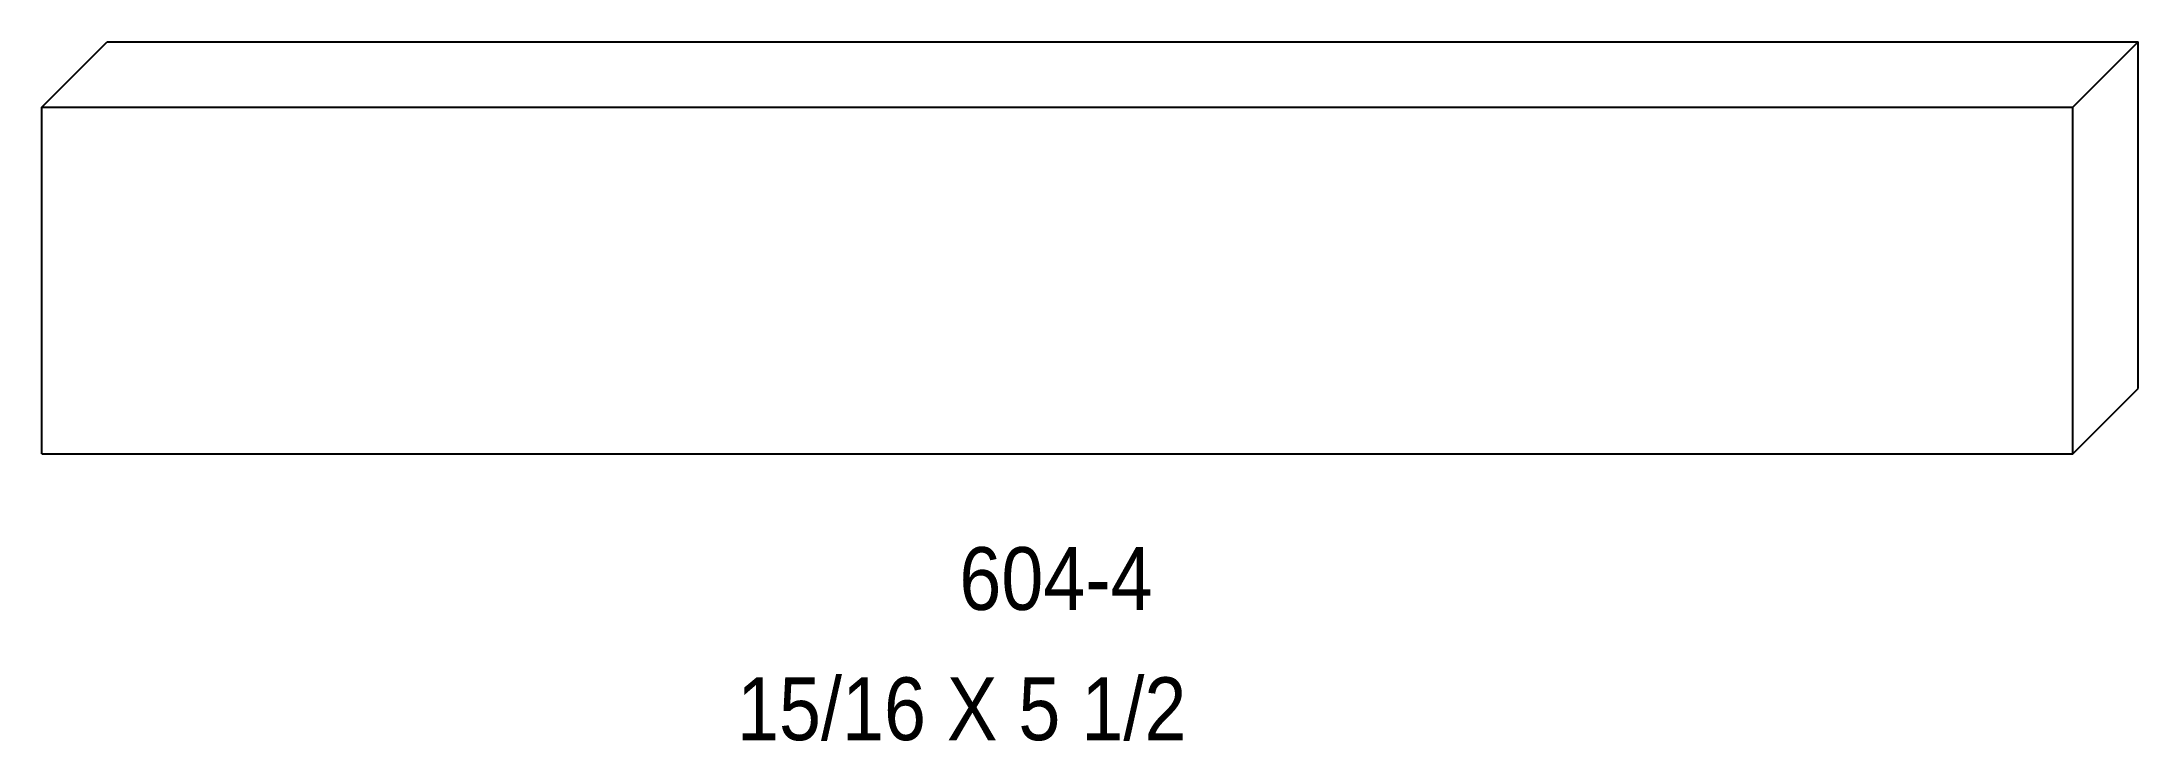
# Model space of a CAD drawing. Extents: x 67.06 to 72.73, y 143.15 to 145.04.
import ezdxf

# ---------------------------------------------------------------- set-up
doc = ezdxf.new("R2010")
doc.units = 0
doc.header["$LTSCALE"] = 5
doc.layers.add('PROFILE', color=7, linetype='CONTINUOUS')
doc.styles.add('TXT', font='TXT', dxfattribs={"height": 3.5})

msp = doc.modelspace()

# ---------------------------------------------------------------- linework, layer by layer
at = {"layer": 'PROFILE', "color": 1, "linetype": 'CONTINUOUS'}
for p, q in [((67.0587, 144.8637), (67.2355, 145.0404)), ((67.2355, 145.0404), (72.7341, 145.0404)), ((72.5573, 144.8637), (72.7341, 145.0404)), ((72.7341, 144.1032), (72.7341, 145.0404)), ((67.0587, 143.9264), (67.0587, 144.8637)), ((67.0587, 144.8637), (72.5573, 144.8637)), ((72.5573, 143.9264), (72.5573, 144.8637)), ((72.5573, 143.9264), (72.7341, 144.1032)), ((67.0587, 143.9264), (72.5573, 143.9264))]:
    msp.add_line(p, q, dxfattribs=at)

# ---------------------------------------------------------------- texts
at = {"layer": 'PROFILE', "color": 1, "linetype": 'CONTINUOUS', "style": 'TXT', "width": 0.9}
for s, height, p in [('604-4', 0.16996, (69.5426, 143.5036)), ('15/16 X 5 1/2', 0.169956, (68.9405, 143.1512))]:
    msp.add_text(s, height=height, dxfattribs=at).set_placement(p)

doc.saveas('drawing.dxf')
